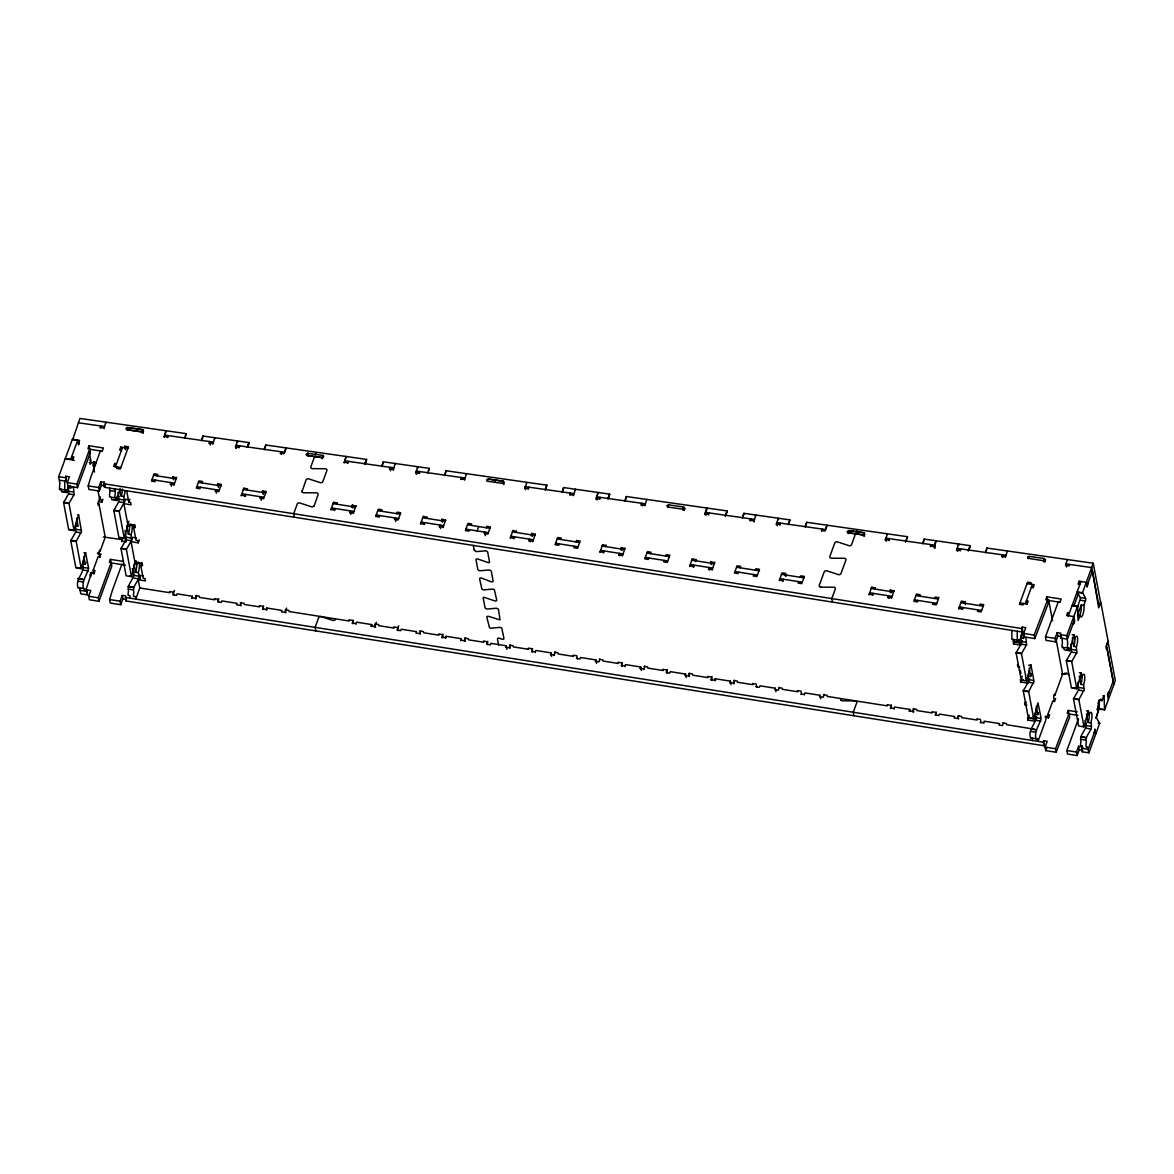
<?xml version="1.0" encoding="UTF-8"?>
<svg xmlns="http://www.w3.org/2000/svg" width="1174" height="1174" viewBox="0 0 1174 1174"><rect width="100%" height="100%" fill="white"/><g stroke="black" fill="none" stroke-linecap="round" stroke-linejoin="round"><path stroke-width="1.5" d="M1066.608 673.26L1065.361 674.346L1061.619 673.891M60.989 488.986L61.547 491.73L66.918 492.581L68.576 485.889M68.928 485.522A6.589 1.746 -81 0 1 68.283 487.768L68.723 493.623L63.587 502.619L68.708 529.797L74.094 530.648L78.585 514.77L81.505 531.455L76.178 541.419L81.27 568.715L75.884 567.864L70.763 540.671L75.899 531.69L75.459 525.835A6.589 1.746 -81 0 0 76.648 519.803M81.299 568.598L85.482 552.616L88.666 568.26C86.861 575.143 81.813 580.572 83.354 588.262A3.771 0.998 -81 0 0 84.469 588.541L85.497 591.153L91.821 572.12M111.295 497.189L111.765 499.669L117.151 500.506L120.144 488.311M117.899 492.449L119.044 501.21L113.819 510.543L118.941 537.721L124.327 538.572L128.538 522.489M125.06 530.501L126.205 539.277L120.995 548.61L126.117 575.788L131.488 576.639L135.597 560.629M1013.485 639.214L1014.043 641.973L1019.414 642.824L1022.422 630.614M1022.158 676.253L1021.248 679.922L1016.082 652.847L1021.219 643.851L1020.778 638.01A6.589 1.746 -81 0 0 1021.967 631.964M1021.204 680.025L1026.59 680.876L1030.919 664.792L1034.03 681.302L1028.673 691.662L1033.766 718.943L1027.514 717.74L1027.954 720.088L1035.13 721.218L1036.187 718.327M1029.128 715.142L1028.38 718.092L1023.258 690.914L1028.395 681.918L1027.954 676.063A6.589 1.746 -81 0 0 1029.026 671.279M1033.795 718.84L1037.977 702.859L1041.162 718.488C1039.328 725.371 1034.323 730.8 1035.85 738.505A3.771 0.998 -81 0 0 1036.965 738.784L1037.992 741.396L1045.711 720.322L1046.548 716.257L1045.652 716.111M1063.805 647.417L1064.26 649.882L1069.646 650.734L1073.975 634.65L1074.841 638.568L1072.156 638.142M1070.717 644.35L1071.451 651.761L1066.315 660.757L1071.436 687.949L1076.822 688.8L1081.298 672.922L1082.017 676.62L1079.317 676.195L1080.872 684.398L1083.558 684.824L1084.218 689.593L1078.862 699.675L1083.998 726.853L1078.612 726.002L1073.491 698.823L1078.627 689.828L1077.879 682.417M1083.998 726.853L1088.21 710.769L1089.178 714.687L1086.493 714.262L1088.034 722.465L1090.734 722.891C1094.373 730.301 1084.057 734.983 1086.361 742.276A3.771 0.998 -81 0 0 1086.067 746.415A3.771 0.998 -81 0 0 1087.197 746.693L1088.885 752.827L1082.311 751.786L1082.179 746.825L1078.583 746.253L1076.47 752.05L1077.13 755.557L1067.533 754.046L1066.872 750.524L1078.539 718.679M81.373 568.363L76.926 567.541M1019.531 642.471L1015.07 641.65M1033.868 718.605L1030.317 717.916M1083.954 605.344L1081.269 604.918L1077.556 615.059L1080.241 615.469A6.589 1.746 -81 0 0 1081.342 616.878L1081.709 616.629A6.618 1.746 -81 0 0 1083.778 611.008L1083.954 609.732A6.589 1.746 -81 0 0 1083.954 605.344L1085.877 598.623L1082.501 592.753L1093.214 563.241L986.938 548.053L985.441 552.411A1.878 1.086 18.9 0 0 985.588 552.749L986.82 549.124M1076.822 688.8L1071.701 661.608L1076.837 652.612L1076.382 646.771A6.589 1.746 -81 0 0 1077.629 639.551A6.589 1.746 -81 0 0 1076.382 636.191L1076 636.44A6.618 1.746 -81 0 0 1074.841 638.568M1098.981 700.247L1099.202 709.081L1104.573 709.932L1104.044 695.624L1101.916 700.643A6.589 1.746 -81 0 0 1100.83 699.234L1100.449 699.484A6.618 1.746 -81 0 0 1098.394 705.119L1098.204 706.396A6.589 1.746 -81 0 0 1098.204 710.769L1096.281 717.505L1099.656 723.36L1088.885 752.827M74.094 530.648L68.972 503.455L74.109 494.474L73.375 487.063M124.327 538.572L119.19 511.394L124.327 502.399L123.886 496.543A6.589 1.746 -81 0 0 125.09 490.512M131.488 576.639L126.366 549.447L131.503 540.466L131.062 534.61A6.589 1.746 -81 0 0 131.708 524.264M143.404 575.994L139.823 575.421L138.239 579.765L139.779 587.983L135.714 599.092C136.243 594.66 134.452 597.61 133.572 596.201A3.771 0.998 -81 0 1 133.865 592.048C131.561 584.769 141.878 580.088 138.239 572.677A6.589 1.746 -81 0 0 139.31 563.505A6.589 1.746 -81 0 0 136.683 564.474L133.997 564.048L135.538 572.252L138.239 572.677M1026.59 680.876L1021.468 653.698L1026.604 644.702L1025.871 637.291M934.783 544.252L935.076 548.243M78.453 422.801L79.949 418.443L186.226 433.632A1.878 1.086 18.9 0 1 186.226 433.954L185.389 436.126M100.362 428.026L100.744 425.986M103.958 428.539L105.851 422.141L106.012 423.022M94.478 472.065L93.172 465.183L94.419 461.558M93.172 465.183L94.977 465.447L94.903 462.013M94.977 465.447L95.813 463.026M98.411 501.665L101.903 502.164L101.448 499.816L99.658 499.566L100.48 497.145M101.903 502.164L102.886 499.258M143.345 433.206L142.685 429.684L127.628 427.541C127.291 432.619 124.209 427.116 127.628 427.541L142.89 429.743L143.624 430.975L142.157 431.885L126.909 429.728L141.907 431.871L142.157 433.045M141.937 431.871L142.685 429.684M121.773 541.684L122.155 539.644L103.268 536.944M125.765 540.157L125.266 541.61L121.656 541.097M164.052 437.124L166.077 431.43M165.974 430.741L164.477 435.084L213.286 442.07M167.662 437.638L168.043 435.598L168.205 436.479M186.226 433.632L184.744 437.99A1.878 1.086 18.9 0 1 184.729 438.313M247.743 446.546L248.991 442.921A1.878 1.086 18.9 0 0 249.005 442.598L202.97 436.024L201.473 440.382A1.878 1.086 18.9 0 0 201.605 440.72L202.853 437.095M209.28 443.581L209.676 441.541L210.337 445.063M212.89 444.095L214.769 437.711L214.945 438.592M235.534 447.91L237.309 440.925L237.574 442.334M239.026 447.837L239.423 445.797L239.584 446.678M249.005 442.598L247.509 446.956A1.878 1.086 18.9 0 1 247.494 447.279M365.275 463.348L366.523 459.724A1.878 1.086 18.9 0 0 366.537 459.401L265.735 444.99L264.238 449.349A1.878 1.086 18.9 0 0 264.385 449.686L265.618 446.061M280.469 453.751L280.865 451.726L281.364 454.353M285.957 447.881L283.976 453.692L280.366 453.179M286.177 447.91L284.68 452.269L235.813 445.284L236.4 448.409M322.468 458.799L322.234 457.64C322.806 452.68 325.183 458.08 322.028 457.596L307.001 455.453L305.974 454.382L307.749 453.281L322.982 455.453L323.158 456.334M344.173 462.864L346.051 456.466M346.271 456.495L344.774 460.854L393.584 467.824M347.783 463.378L348.164 461.338M366.537 459.401L365.041 463.745A1.878 1.086 18.9 0 1 365.026 464.068M428.466 470.862L429.288 468.69A1.878 1.086 18.9 0 0 429.302 468.367L383.267 461.793L381.77 466.137A1.878 1.086 18.9 0 0 381.917 466.489L383.164 462.864M389.592 469.351L389.973 467.311L390.634 470.833M393.305 470.451L395.08 463.481L395.242 464.346M415.845 473.665L417.606 466.694L417.871 468.103M419.338 473.606L419.72 471.566M429.302 468.367L427.806 472.726A1.878 1.086 18.9 0 1 427.791 473.049M545.176 489.837L546.82 485.478A1.878 1.086 18.9 0 0 546.835 485.156L446.032 470.759L444.535 475.103A1.878 1.086 18.9 0 0 444.682 475.455L445.929 471.831M460.956 479.55L461.353 477.51L461.676 479.271M464.566 480.063L466.445 473.68M494.929 482.309L495.692 480.137M502.457 483.38C502.736 478.625 505.979 483.615 502.516 483.394L487.415 481.237L488.164 479.065L503.206 481.208L503.866 484.73M524.661 488.648L526.671 482.969M528.256 489.162L528.652 487.137L528.814 488.002M546.835 485.156L545.338 489.514A1.878 1.086 18.9 0 1 545.323 489.837M608.337 498.084L609.585 494.459A1.878 1.086 18.9 0 0 609.599 494.122L563.564 487.548L562.067 491.906A1.878 1.086 18.9 0 0 562.214 492.258L563.461 488.619M569.889 495.12L570.285 493.08M573.499 495.633L575.377 489.235L575.539 490.116M596.143 499.434L597.918 492.464L598.182 493.858M599.635 499.361L600.017 497.336L600.193 498.202M609.599 494.122L608.103 498.48A1.878 1.086 18.9 0 1 608.088 498.803M725.87 514.872L727.117 511.248A1.878 1.086 18.9 0 0 727.132 510.925L626.329 496.514L624.847 500.872A1.878 1.086 18.9 0 0 624.979 501.225L626.226 497.585M641.268 505.319L641.65 503.279L642.149 505.921M644.864 505.833L646.757 499.42M668.564 504.835L667.815 507.021L682.813 509.164L684.545 508.269L683.562 506.992L668.564 504.835L666.817 505.73L667.786 507.007M684.501 509.78L685 508.327M704.958 514.417L706.983 508.724M705.97 515.503L705.383 512.378L706.865 508.034M708.568 514.931L708.949 512.891M727.132 510.925L725.635 515.283A1.878 1.086 18.9 0 1 725.635 515.606M789.06 522.401L789.897 520.214A1.878 1.086 18.9 0 0 789.897 519.891L743.876 513.317L742.379 517.675A1.878 1.086 18.9 0 0 742.511 518.013L743.758 514.388M750.186 520.874L750.582 518.849L750.744 519.73M753.913 521.975L755.674 515.004L755.851 515.885M776.337 524.617L778.215 518.218L778.479 519.627M779.932 525.13L780.328 523.09M789.897 519.891L788.414 524.25A1.878 1.086 18.9 0 1 788.4 524.573M905.492 542.094L907.429 537.017A1.878 1.086 18.9 0 0 907.429 536.694L806.641 522.283L805.144 526.642A1.878 1.086 18.9 0 0 805.276 526.994L806.523 523.355M821.565 531.074L821.947 529.048L822.123 529.914M848.259 533.656L848.861 530.604L863.888 532.747L864.842 534.038L863.374 534.948L848.127 532.776L847.07 531.69L848.597 530.575L863.859 532.747L864.548 536.269M863.36 536.107L863.888 532.747M885.269 540.187L887.28 534.493M888.865 540.7L889.261 538.661M907.429 536.694L905.946 541.038A1.878 1.086 18.9 0 1 905.932 541.375M968.946 549.608L970.194 545.983A1.878 1.086 18.9 0 0 970.208 545.661L924.173 539.086L922.676 543.43A1.878 1.086 18.9 0 0 922.808 543.782L924.055 540.157M930.498 546.644L930.879 544.604M934.211 547.744L935.986 540.774L936.148 541.654M935.678 541.64L934.489 545.118L885.68 538.147L886.267 541.273M956.634 550.386L958.512 543.988L958.776 545.396M960.244 550.899L960.626 548.86L960.802 549.74M970.208 545.661L968.711 550.019A1.878 1.086 18.9 0 1 968.697 550.342M1001.877 556.843L1002.258 554.803L1002.757 557.445M1005.472 557.356L1007.365 550.973M1028.424 558.545L1029.172 556.373L1044.185 558.516L1045.198 559.587L1043.422 560.688L1027.72 558.266L1027.646 556.872L1029.143 556.373M1045.608 559.851L1044.86 562.038L1044.185 558.516L1043.671 561.862M1067.445 559.558L1065.464 565.369L1069.059 565.883L1069.558 564.43M1113.803 684.765L1115.3 680.421L1107.933 641.356L1106.451 645.715L1113.803 684.765L1104.573 709.932M597.008 499.933L596.715 495.942M958.219 544.853L958.512 543.988M66.918 492.581L65.891 489.969A3.771 0.998 -81 0 1 64.775 489.69L64.746 481.017M1069.646 650.734L1068.619 648.121A3.771 0.998 -81 0 1 1067.504 647.843A3.771 0.998 -81 0 1 1067.782 643.704L1066.799 635.648L1077.585 606.195L1072.2 605.344L1076.279 606.371M60.696 488.898L60.52 489.118A3.771 0.998 -81 0 1 59.39 488.839L59.874 483.042L58.7 476.644L72.304 439.487L77.675 440.338L78.57 445.019M72.539 440.147L78.409 422.787L104.383 426.5M77.675 440.338L70.616 459.621L65.245 458.785M59.36 480.166L65.935 481.208L65.803 476.233L69.398 476.805L67.27 482.587L67.945 486.109L77.528 487.621L90.413 452.416L89.752 448.894L87.962 448.615L89.019 445.724L103.371 447.984L102.314 450.875L100.524 450.596L90.809 477.128L88.197 485.889L88.872 489.411L99.335 491.055L101.448 485.273L100.788 481.751L104.369 482.323L104.501 487.283L1022.319 632.038L1022.187 627.077L1025.783 627.65L1023.655 633.432L1024.33 636.939L1034.793 638.597L1048.25 603.48L1047.575 599.958L1045.785 599.679L1046.841 596.788L1061.193 599.048L1060.137 601.939L1058.346 601.66L1045.462 636.866L1046.122 640.388L1055.719 641.899L1057.833 636.103L1057.172 632.595L1060.753 633.153L1060.885 638.128L1067.474 639.155L1074.43 620.121M72.597 460.281L73.551 456.803L71.761 456.525L72.421 460.032L74.211 460.325M72.377 439.281L79.553 440.411L78.497 443.302L76.706 443.024M78.834 444.3L79.362 442.847M65.935 481.208L65.803 476.233M77.528 487.621L76.868 484.099L89.752 448.894M89.415 453.296L90.736 460.281L90.647 464.068L89.752 463.935M99.335 491.055L98.675 487.548L100.788 481.751M104.501 487.283L104.369 482.323M100.128 497.35L98 503.132L98.455 505.48L98.983 504.028L98.088 503.881M116.52 463.818L114.729 463.525L113.673 466.416L120.849 467.56M127.907 448.263L120.731 447.133L119.675 450.024L121.465 450.302M115.463 466.709L122.522 447.411M117.253 466.988L116.725 468.441L120.32 468.998L128.436 446.81L124.84 446.252L124.312 447.69M99.761 557.503L98.88 552.822L99.937 549.931L100.157 551.105L99.262 550.958M93.832 573.704L93.172 570.182L98.117 556.681L99.907 556.96L100.964 554.069L97.383 553.497M100.157 551.105L105.234 537.222L98.983 504.028M79.568 587.558L80.786 593.824L87.36 594.866L87.228 589.906L90.809 590.463L88.696 596.26L89.356 599.767L98.954 601.279L111.838 566.073L111.178 562.551L109.373 562.273L110.429 559.382L122.991 561.363M94.023 573.939L94.962 570.461L93.172 570.182M87.36 594.866L87.228 589.906M134.628 524.426L133.572 527.317L135.362 527.596L134.922 525.262L127.746 524.132L123.886 503.646L125.486 499.302L129.067 499.86M123.886 503.646L131.062 504.776L130.622 502.428L128.832 502.149L129.888 499.243M98.954 601.279L98.293 597.771L111.178 562.551M127.746 524.132L128.802 521.227M1077.233 711.855L1068.267 710.446L1067.21 713.337L1069 713.616L1069.661 717.138L1056.204 752.255L1045.741 750.612L1045.08 747.09L1047.193 741.308L1043.613 740.735L1043.745 745.695L125.926 600.941L125.794 595.981L122.199 595.423L122.859 598.931L120.746 604.713L110.283 603.069L109.622 599.547L112.22 590.786L121.935 564.254L123.725 564.533M141.805 562.493L140.748 565.384L142.538 565.663L142.098 563.315L134.922 562.185L131.062 541.698L132.647 537.354L136.243 537.927M155.584 480.195L155.056 481.648L151.475 481.076L154.117 473.841L157.712 474.413L157.169 475.852M131.062 541.698L138.239 542.828L139.295 539.937M120.746 604.713L120.086 601.205L122.199 595.423M125.926 600.941L126.454 599.503L122.859 598.931M170.421 484.627L170.832 482.602L171.492 486.109M172.417 478.258L172.96 476.805L176.658 477.965M174.001 485.2L176.54 477.378M200.431 487.269L199.903 488.722L196.322 488.149L198.964 480.914L202.544 481.487L202.016 482.925M174.471 590.39L172.886 594.734L176.482 595.306L177.01 593.853L192.257 596.26L192.419 597.14M217.263 485.332L217.792 483.879L221.387 484.451L218.731 491.686L215.15 491.114L215.678 489.675L216.339 493.183M191.832 598.3L192.257 596.26M195.427 598.857L196.366 595.379M241.272 495.81L243.81 487.988L247.509 489.132M244.852 496.367L245.278 494.342L245.601 496.103M246.863 489.998L247.391 488.56M218.79 598.916L217.733 601.807L221.314 602.379L221.842 600.927L237.089 603.333L236.561 604.786L240.156 605.344L241.213 602.453M262.11 492.405L262.638 490.952L266.234 491.524L263.578 498.759L259.997 498.187L260.525 496.749L261.186 500.256M302.085 491.436L306.047 479.946A1.878 1.453 -10.7 0 1 308.645 478.845L320.238 482.631A1.878 1.453 -10.7 0 0 322.85 481.531L326.9 470.481A1.878 1.453 -10.7 0 0 325.33 468.734L312.387 468.646A1.878 1.453 -10.7 0 1 310.817 466.885L314.603 456.539M262.683 609.467L263.636 605.989M266.278 610.04L266.689 608L281.936 610.407L281.408 611.859L285.003 612.417L286.588 608.073M314.104 506.097L318.066 494.606A1.878 1.453 -10.7 0 0 316.51 492.845L303.567 492.757A1.878 1.453 -10.7 0 1 301.997 490.996M330.965 509.956L333.489 502.134L337.187 503.279M334.546 510.514L334.972 508.489L335.133 509.369M336.556 504.145L337.085 502.692M349.793 512.921L350.219 510.895L350.879 514.403M356.03 506.258L352.332 505.099L351.965 507.432M353.389 513.493L355.913 505.671M335.441 619.314A1.878 1.453 -10.7 0 1 332.829 620.415L321.236 616.629A1.878 1.453 -10.7 0 0 318.638 617.729L315.102 627.371L315.762 630.893M379.804 515.562L379.275 517L375.695 516.443L378.336 509.208L381.932 509.765L381.403 511.218M352.376 623.614L353.33 620.136M355.957 624.186L356.382 622.147L371.63 624.553L371.791 625.434M396.651 513.625L397.179 512.172L400.76 512.745L398.118 519.979L394.523 519.407L395.051 517.969L395.726 521.476M371.204 626.578L371.63 624.553M374.8 627.151L376.282 622.22M420.644 524.103L423.183 516.281L426.881 517.426M424.24 524.661L424.65 522.635M426.25 518.292L426.778 516.839M398.705 625.757L397.106 630.1L400.701 630.673L401.229 629.22L416.477 631.627L415.948 633.079L419.529 633.637L420.586 630.746M439.487 527.067L439.898 525.042L440.558 528.549M441.497 520.698L442.026 519.246L445.724 520.405M443.068 527.64L445.606 519.818M469.497 529.709L468.969 531.147L465.388 530.589L468.03 523.355L471.61 523.912L471.082 525.365M477.128 530.912L478.713 526.568M442.07 637.761L443.009 634.283M498.627 645.069L497.497 639.023A1.878 1.086 20.1 0 1 499.698 638.304L501.826 639.126A1.878 1.086 20.1 0 0 503.925 638.363L501.856 628.325A1.878 1.086 20.1 0 0 499.625 627.4L491.128 628.149A1.878 1.086 20.1 0 1 489.499 627.708L486.814 617.186A1.878 1.086 20.1 0 1 488.927 616.423L500.036 619.916L498.539 609.746A1.878 1.086 20.1 0 0 496.015 608.264L487.518 609.013A1.878 1.086 20.1 0 1 484.994 607.516L483.218 598.05A1.878 1.086 20.1 0 1 483.761 597.214L494.621 600.839A1.878 1.086 20.1 0 0 496.719 600.09L494.371 589.788A1.878 1.086 20.1 0 0 492.405 589.128L483.908 589.862A1.878 1.086 20.1 0 1 481.956 589.201L479.608 578.914A1.878 1.086 20.1 0 1 481.707 578.151L491.011 581.702A1.878 1.086 20.1 0 0 493.109 580.939L491.319 571.474A1.878 1.086 20.1 0 0 488.81 569.992L480.313 570.725A1.878 1.086 20.1 0 1 477.789 569.243L475.998 559.763A1.878 1.086 20.1 0 1 477.26 558.853L488.633 562.713A1.878 1.086 20.1 0 0 489.499 561.803L487.724 552.338A1.878 1.086 20.1 0 0 485.2 550.841L476.703 551.589A1.878 1.086 20.1 0 1 475.455 551.354L474.384 549.564M445.65 638.333L446.076 636.293L461.323 638.7L460.898 640.725M486.329 527.772L486.858 526.319L490.453 526.891L487.812 534.126L484.216 533.554L484.745 532.115L485.405 535.623M464.493 641.298L465.432 637.82M510.338 538.25L512.877 530.428L516.575 531.573M513.918 538.807L514.344 536.782L514.506 537.663M515.929 532.438L516.457 530.986M487.856 641.356L486.799 644.247L490.38 644.819L490.923 643.367L506.17 645.773L506.83 649.281M529.166 541.214L529.591 539.189L530.09 541.816M535.403 534.552L531.705 533.392L531.352 535.726M532.761 541.786L535.3 533.965M506.17 645.773L505.627 647.212L509.223 647.784L510.279 644.893M559.191 543.856L558.663 545.294L555.067 544.736L557.723 537.501L561.304 538.059L560.776 539.512M531.749 651.908L532.629 648.606M535.344 652.465L535.755 650.44L551.002 652.847L551.677 656.354M574.438 546.262L573.91 547.7L577.491 548.273L580.147 541.038L576.551 540.466L576.023 541.918M550.591 654.872L551.002 652.847M554.172 655.444L555.126 651.966M600.031 552.396L602.57 544.575L606.268 545.719M603.612 552.954L604.038 550.929M605.623 546.585L606.151 545.132M618.859 555.361L619.285 553.321L619.784 555.962M625.096 548.698L621.398 547.539L621.031 549.872M622.455 555.933L624.979 548.111M576.493 658.394L580.073 658.952L580.602 657.513L595.849 659.92L595.321 661.358L598.916 661.931L599.973 659.04M648.884 558.002L648.341 559.44L644.761 558.883L647.402 551.648L650.998 552.206L650.469 553.658M621.442 666.054L622.396 662.576M625.038 666.612L625.448 664.587L640.696 666.993L641.356 670.501M664.132 560.394L663.589 561.847L667.184 562.419L669.826 555.185L666.245 554.612L665.717 556.065M640.285 669.019L640.696 666.993M643.866 669.591L644.819 666.113M689.71 566.543L692.249 558.721L695.947 559.866M693.306 567.101L693.717 565.076L694.054 566.822M695.844 559.279L695.478 561.612M667.243 669.65L666.172 672.541L669.767 673.098L670.295 671.66L685.543 674.067L686.203 677.574M708.553 569.507L708.964 567.468L709.463 570.109M714.79 562.83L711.092 561.686L710.725 564.004M712.134 570.065L714.673 562.258M685.543 674.067L685.014 675.505L688.595 676.077L689.652 673.186M738.563 572.149L738.035 573.587L734.454 573.029L737.096 565.795L740.691 566.352L740.148 567.805M711.136 680.201L712.075 676.723M714.717 680.759L715.142 678.733L730.389 681.14L731.05 684.647M753.811 574.541L753.282 575.994L756.878 576.566L759.519 569.331L755.939 568.759L755.396 570.212M729.964 683.165L730.389 681.14M733.559 683.738L734.498 680.26M779.404 580.675L781.943 572.868L785.523 573.426L786.081 576.361M782.985 581.247L783.41 579.208M785.523 573.426L785.171 575.759M798.658 581.614L798.129 583.067L801.71 583.625L804.366 576.39L800.771 575.832L800.242 577.285M755.865 686.687L759.461 687.245L759.989 685.807L775.236 688.213L774.708 689.652L778.289 690.224L779.345 687.333M855.508 533.832L851.59 544.56A1.878 1.453 -10.7 0 1 848.978 545.661L837.385 541.874A1.878 1.453 -10.7 0 0 834.773 542.975L829.857 556.447A1.878 1.453 -10.7 0 0 831.412 558.193L844.355 558.281A1.878 1.453 -10.7 0 1 845.926 560.042L840.995 573.499A1.878 1.453 -10.7 0 1 838.383 574.6L826.804 570.813A1.878 1.453 -10.7 0 0 824.192 571.914L819.261 585.386A1.878 1.453 -10.7 0 0 820.831 587.132L820.905 587.572M820.831 587.132L833.775 587.22A1.878 1.453 -10.7 0 1 835.33 588.981L831.823 598.579L832.483 602.101M804.41 694.905L804.821 692.88L820.068 695.287L820.743 698.794M820.068 695.287L819.54 696.725L823.135 697.297L824.192 694.392M869.098 594.822L871.636 587L875.334 588.159M872.678 595.394L873.104 593.354L873.265 594.235M874.689 589.025L875.217 587.572M887.926 597.801L888.351 595.761L888.85 598.402M894.162 591.124L890.464 589.979L890.097 592.298M891.521 598.358L894.06 590.537M917.951 600.428L917.422 601.88L913.827 601.308L916.468 594.073L920.064 594.646L919.536 596.098M890.508 708.494L891.462 705.002M894.104 709.052L894.515 707.027L909.762 709.419L909.923 710.299M933.198 602.834L932.655 604.287L936.25 604.845L938.892 597.61L935.311 597.052L934.783 598.491M909.351 711.459L909.762 709.419M912.932 712.031L913.886 708.538M958.776 608.968L961.315 601.147L964.911 601.719L965.454 604.654M962.372 609.541L962.783 607.501L962.959 608.381M964.382 603.157L964.911 601.719M936.309 712.075L935.238 714.981L938.833 715.538L939.361 714.1L954.609 716.492L954.08 717.945L957.661 718.517L958.732 715.612M978.03 609.908L977.502 611.361L981.097 611.918L983.739 604.683L980.158 604.126L979.63 605.564M1023.552 603.48L1023.024 604.918L1019.443 604.361L1027.558 582.172L1031.139 582.744L1030.611 584.182M1025.342 603.759L1032.401 584.461L1033.003 587.587M983.783 723.199L984.208 721.174L999.456 723.566L998.927 725.018L1002.508 725.591L1003.565 722.685M1021.835 642.207L1020.778 645.098L1013.602 643.968L1014.659 641.063M1020.778 638.01L1023.464 638.436L1022.187 627.077M1034.793 638.597L1034.118 635.075L1047.575 599.958M1029.011 680.26L1027.954 683.151L1020.778 682.021L1021.835 679.13M1026.868 705.134L1025.078 704.855L1026.135 701.964M1055.719 641.899L1055.044 638.377L1057.172 632.595M1027.954 720.088L1029.011 717.197M1069.455 612.857L1067.65 612.579L1066.594 615.469L1073.77 616.599L1074.665 621.281L1073.594 624.172L1073.374 623.012M1088.034 582.979L1087.183 587.044L1086.302 582.348L1079.126 581.233L1078.07 584.124L1079.86 584.403M1068.399 615.748L1080.931 581.497M1060.885 638.128L1061.413 636.675L1057.833 636.103M1073.784 606.342L1078.686 592.943M1077.028 608.704L1080.52 598.065L1077.13 591.99L1082.501 592.753M1086.963 585.885L1092.466 570.843L1098.644 607.824L1100.757 602.042L1108.109 641.092L1105.996 646.889L1106.436 649.222L1106.965 647.784L1113.231 680.979L1107.713 696.021M1080.241 615.469L1078.114 620.503L1077.6 606.283M1048.485 718.048L1047.824 714.526L1052.77 701.025L1054.56 701.304L1055.617 698.413M1053.988 695.096L1054.883 695.228L1062.617 674.111L1055.925 638.583M1043.745 745.695L1043.613 740.735M1045.741 750.612L1046.797 747.706M1056.204 752.255L1055.543 748.748L1069 713.616M1077.13 755.557L1079.244 749.775L1078.583 746.253M1097.984 703.608L1099.216 700.218L1101.916 700.643M1096.986 709.786L1099.436 703.094M1082.311 751.786L1082.179 746.825M1095.812 718.327L1099.495 708.274M1095.195 730.272L1088.225 749.306L1081.65 748.264M247.332 447.279L248.991 442.921M364.865 464.068L366.523 459.724M607.941 498.803L609.585 494.459M725.194 516.325L727.117 511.248M968.271 551.061L970.194 545.983M76.149 541.522L70.763 540.671M79.084 587.704A3.771 0.998 -81 0 1 77.968 587.411C75.077 578.386 85.673 572.56 82.62 563.902A6.589 1.746 -81 0 0 83.868 556.681M126.366 549.447L120.995 548.61M129.316 595.629L128.186 595.35A3.771 0.998 -81 0 1 128.48 591.212C125.985 582.832 138.415 577.432 132.236 568.568M1028.644 691.765L1023.258 690.914M1031.579 737.932A3.771 0.998 -81 0 1 1030.464 737.654C1027.573 728.628 1038.168 722.802 1035.116 714.13A6.589 1.746 -81 0 0 1036.319 708.098M1081.812 745.842A3.771 0.998 -81 0 1 1080.696 745.563A3.771 0.998 -81 0 1 1080.975 741.425C1078.407 733.589 1089.986 728.599 1085.055 720.484M110.738 497.057L109.622 496.778A3.771 0.998 -81 0 1 109.901 492.625L109.593 488.091M853.894 715.758L853.234 712.251L856.756 702.639A1.878 1.453 -10.7 0 0 855.186 700.878L842.242 700.79A1.878 1.453 -10.7 0 1 840.672 699.044L840.76 699.484M503.264 481.223L488.237 479.065L486.52 479.961L487.489 481.252M322.234 457.64L307.221 455.483L307.97 453.311L308.131 454.191M464.889 478.023L416.124 471.053L416.711 474.179M573.881 493.594L524.998 486.608L525.585 489.734M596.421 496.807L645.289 503.793M705.383 512.378L754.192 519.363M1005.883 555.331L957.015 548.346L957.617 551.472M209.177 442.994L212.787 443.508M235.314 446.736L238.924 447.25M344.055 462.277L347.665 462.791M389.474 468.764L393.085 469.277M415.625 472.506L419.221 473.019M528.153 488.575L524.543 488.061M569.786 494.533L573.382 495.046M595.922 498.26L599.532 498.774M708.45 514.344L704.855 513.83M750.083 520.302L753.693 520.816M776.219 524.03L779.829 524.543M930.38 546.057L933.99 546.57M956.531 549.799L960.127 550.312M1001.76 556.256L1005.37 556.769M89.312 462.351L94.536 463.099M1064.642 673.186L1068.252 673.7L1068.472 674.874M848.098 532.776L863.11 534.933M821.448 530.501L825.058 531.015L827.054 525.204L825.586 529.562L776.718 522.577L777.305 525.703M885.152 539.6L888.762 540.113M460.854 478.963L464.449 479.476M641.151 504.732L644.761 505.246M100.245 427.439L103.855 427.952M163.949 436.537L167.544 437.051M1027.03 583.625L1034.206 584.755L1033.149 587.646L1031.344 587.367M1078.554 592.4L1082.589 593.031M1080.476 597.537L1085.187 598.285M1080.828 600.266L1085.539 601M102.241 451.212L89.679 449.231L89.019 445.724M1060.063 602.277L1047.501 600.296L1046.841 596.788M1019.971 602.908L1027.147 604.038L1028.204 601.147L1026.414 600.868L1027.074 604.39M89.84 460.135L90.736 460.281M65.318 458.564L72.495 459.694M153.589 475.294L176.012 478.831M198.435 482.367L220.859 485.904M243.282 489.441L265.706 492.977M332.961 503.587L355.384 507.109M377.808 510.646L400.231 514.183M422.655 517.719L445.078 521.256M467.501 524.793L489.925 528.329M512.348 531.866L534.772 535.403M557.195 538.939L579.618 542.476M602.027 546.013L624.451 549.549M646.874 553.086L669.297 556.623M691.721 560.159L714.144 563.696M736.568 567.233L758.991 570.769M781.414 574.306L803.838 577.843M871.108 588.453L893.517 591.99M915.94 595.526L938.364 599.063M960.787 602.6L983.21 606.136M152.004 479.623L174.427 483.16M196.85 486.696L219.274 490.233M241.683 493.77L264.106 497.306M331.376 507.916L353.8 511.453M376.223 514.99L398.646 518.526M421.07 522.063L443.493 525.6M465.917 529.136L488.34 532.673M510.763 536.21L533.172 539.747M555.596 543.283L578.019 546.82M600.442 550.357L622.866 553.893M645.289 557.43L667.712 560.967M690.136 564.503L712.559 568.04M734.983 571.577L757.406 575.113M779.829 578.65L802.253 582.187M869.508 592.797L891.932 596.333M914.355 599.87L936.779 603.407M959.202 606.943L981.625 610.48M170.303 484.055L173.899 484.613M241.154 495.223L244.75 495.795M330.848 509.369L334.443 509.927M349.691 512.334L353.271 512.906M420.541 523.516L424.122 524.074M439.369 526.48L442.965 527.053M510.22 537.663L513.816 538.22M529.063 540.627L532.644 541.199M599.914 551.809L603.509 552.367M618.757 554.774L622.337 555.346M689.608 565.956L693.188 566.514M708.436 568.92L712.031 569.493M779.301 580.103L782.882 580.66M868.98 594.235L872.576 594.807M887.823 597.214L891.404 597.771M958.674 608.381L962.254 608.954M1072.156 634.723L1074.181 635.046M58.7 476.644L65.274 477.686M103.84 483.761L1021.659 628.53M1060.225 634.606L1066.799 635.648M101.448 485.273L105.029 485.831M67.27 482.587L76.868 484.099M88.197 485.889L98.675 487.548M1023.655 633.432L1034.118 635.075M1045.462 636.866L1055.044 638.377M110.048 490.556L114.538 491.275M68.283 487.768L70.968 488.193L70.455 485.464M119.953 489.558L121.201 496.118L123.886 496.543M1076.382 646.771L1073.696 646.346L1072.464 639.786M61.973 489.411L66.463 490.116M112.19 497.336L115.786 497.893M1014.468 639.639L1022.363 640.755M1065.141 647.622L1069.176 648.253M68.943 491.29L73.434 491.994M119.176 499.214L123.652 499.919M1021.439 641.518L1025.929 642.222M1071.671 649.427L1076.382 650.176M62.589 491.407L67.065 492.126M113.702 499.478L117.297 500.051M1067.093 649.838L1069.793 650.264M1014.952 641.899L1013.162 641.62L1013.602 643.968M69.53 494.049L74.021 494.753M119.763 501.973L124.239 502.677M1022.026 644.277L1026.516 644.981M1072.038 652.157L1076.734 652.905M63.748 502.252L68.239 502.956M113.981 510.176L118.457 510.881M1016.244 652.48L1020.734 653.184M1066.476 660.39L1070.512 661.035M63.587 502.619L68.972 503.455M113.819 510.543L119.19 511.394M1016.082 652.847L1021.468 653.698M1066.315 660.757L1071.701 661.608M77.733 514.828L78.629 514.96M1030.229 665.056L1031.124 665.203M1079.332 672.79L1081.357 673.113M1028.585 665.188L1029.481 665.335M127.144 525.204A6.589 1.746 -81 0 0 126.821 525.981L129.507 526.407A6.589 1.746 -81 0 1 130.681 524.279M1019.707 667.081L1017.902 666.788L1017.462 664.455M75.459 525.835L78.144 526.26L76.604 518.057M126.821 525.981L128.362 534.185L131.062 534.61M1027.954 676.063L1030.64 676.488A6.589 1.746 -81 0 0 1031.432 673.582M1025.959 678.249L1029.539 678.821M76.119 529.342L80.595 530.061M126.337 537.281L130.828 537.986M1028.615 679.585L1033.091 680.289M1078.847 687.494L1083.543 688.243M69.75 529.474L74.241 530.178M119.983 537.399L122.962 537.868M123.564 537.971L124.459 538.118M1022.246 679.717L1023.141 679.849M1025.841 680.274L1026.736 680.421M1072.919 687.7L1076.969 688.331M1022.128 679.966L1020.338 679.687L1020.778 682.021M76.706 532.115L81.197 532.82M1079.199 690.224L1083.91 690.958M126.924 540.04L131.415 540.744M1029.202 682.343L1033.678 683.048M1102.9 695.815L1104.25 696.035M70.924 540.304L75.415 541.023M121.142 548.243L125.633 548.948M1023.42 690.547L1027.91 691.251M1073.652 698.457L1077.688 699.088M1073.491 698.823L1078.862 699.675M1099.158 708.685L1103.193 709.331M97.985 552.675L98.88 552.822M84 552.749L85.805 553.027M1086.508 710.857L1088.518 711.18M125.442 565.164L111.104 562.889L110.429 559.382M1077.893 715.377L1068.927 713.968L1068.267 710.446M1047.824 714.526L1049.615 714.805L1048.558 717.71L1044.977 717.138M1098.233 722.876L1099.583 723.096M1098.321 723.155L1099.656 723.36M82.62 563.902L85.32 564.327A6.589 1.746 -81 0 0 85.878 562.449M1035.116 714.13L1037.816 714.555A6.589 1.746 -81 0 0 1038.374 712.691M1033.12 716.316L1036.715 716.874M83.295 567.409L87.771 568.113M133.513 575.333L138.004 576.052M1035.776 717.652L1040.267 718.356M1086.009 725.561L1090.719 726.295M129.844 575.891L131.635 576.17M1082.795 726.178L1084.13 726.398M83.882 570.168L88.358 570.872M134.1 578.092L138.591 578.811M1036.378 720.41L1040.854 721.115M1086.376 728.276L1091.086 729.025M138.239 579.765L145.415 580.895L144.974 578.547L143.169 578.268L140.748 565.384M90.325 572.795L93.905 573.367M89.855 574.864L90.765 575.011M90.075 576.038L90.985 576.185M554.377 652.23L557.958 652.803L558.178 653.977L573.426 656.383L573.206 655.209L576.801 655.767L577.388 658.893M599.224 659.304L602.805 659.876L603.025 661.05L618.272 663.457L618.052 662.283L621.648 662.84L622.235 665.966M644.056 666.377L647.652 666.949L647.872 668.123L663.119 670.53L662.899 669.356L666.48 669.914L667.081 673.04M778.597 687.597L782.178 688.169L782.412 689.343L797.66 691.75L797.425 690.576L801.02 691.134L801.607 694.26M823.444 694.67L827.024 695.243L827.244 696.417L887.339 705.882L887.118 704.723L890.714 705.281L891.301 708.406M1002.816 722.964L1006.411 723.536L1006.632 724.696L1035.072 729.318M78.1 578.371L82.576 579.076M128.318 586.296L132.809 587.015M139.779 587.983L169.834 592.723L169.614 591.549L173.194 592.122L173.781 595.247M1080.814 736.524L1084.849 737.155M77.939 578.738L83.325 579.589M128.157 586.662L133.542 587.514M1030.434 728.966L1035.806 729.817M1080.667 736.89L1086.038 737.727M191.729 597.713L195.31 598.27M262.58 608.88L266.16 609.453M352.259 623.027L355.854 623.599M371.101 626.006L374.682 626.564M441.952 637.174L445.548 637.746M460.795 640.138L464.376 640.711M531.646 651.321L535.227 651.893M550.474 654.285L554.069 654.857M621.339 665.467L624.92 666.025M640.168 668.432L643.748 669.004M711.018 679.614L714.614 680.172M729.861 682.578L733.442 683.151M804.293 694.318L800.815 694.348M890.406 707.907L893.986 708.465M909.234 710.872L912.829 711.444M983.68 722.612L980.202 722.626M78.409 581.203L82.884 581.922M128.626 589.143L133.117 589.847M1030.889 731.446L1035.38 732.15M1081.122 739.356L1085.158 739.987M80.551 587.983L82.341 588.262M1033.047 738.211L1037.523 738.916M80.111 590.317L86.7 591.344M125.266 597.434L1043.084 742.188M1079.244 749.775L1082.839 750.333M88.696 596.26L98.293 597.771M109.622 599.547L120.086 601.205M1045.08 747.09L1055.543 748.748M1066.872 750.524L1076.47 752.05M294.351 517.22L293.691 513.713L297.213 504.072A1.878 1.453 -10.7 0 1 299.825 502.971L311.418 506.757A1.878 1.453 -10.7 0 0 314.03 505.656M1032.063 737.786L1032.606 740.545M1093.214 563.241L1100.581 602.291L1099.084 606.65L1091.703 567.585L1065.977 563.916L1066.564 567.042M1108.784 693.115L1108.564 691.941L1107.508 694.847L1108.388 699.543M1079.126 581.233L1079.786 584.74M1095.856 733.779L1094.975 729.083L1094.139 733.148M1067.65 612.579L1068.311 616.101M1062.088 638.318L1062.411 642.853A3.771 0.998 -81 0 0 1062.118 646.991A3.771 0.998 -81 0 0 1063.233 647.27M1082.369 745.989L1082.839 748.454M1048.558 599.488L1052.579 620.811M1054.883 695.228L1054.663 694.069L1053.606 696.96L1054.487 701.641M1029.099 668.285L1030.64 676.488M1036.26 706.352L1037.816 714.555M1017.242 631.245L1017.271 639.933A3.771 0.998 -81 0 0 1018.386 640.212L1019.414 642.824M1020.309 670.295L1020.91 673.524M1011.856 630.394L1011.885 639.082A3.771 0.998 -81 0 0 1013.015 639.36M1024.638 702.507L1025.078 704.855M980.98 722.553L980.393 719.427L976.812 718.87L977.032 720.029L961.785 717.637L961.565 716.463L957.969 715.891L958.571 719.016M936.148 715.48L935.546 712.354L931.965 711.796L932.185 712.956L916.938 710.563L916.718 709.389L913.137 708.817L913.724 711.943M890.464 589.979L891.022 592.899M857.211 530.09L856.418 532.248M848.861 530.604L849.36 533.245M775.236 688.213L775.897 691.721M756.76 687.186L756.173 684.06L752.593 683.503L752.813 684.677L737.566 682.27L737.345 681.096L733.75 680.524L734.337 683.65M711.092 561.686L711.635 564.621M684.251 510.499L683.591 506.992L683.063 510.338M715.142 678.733L715.465 680.494M711.914 680.113L711.327 676.987L707.746 676.429L707.966 677.603L692.719 675.197L692.499 674.023L688.903 673.45L689.49 676.576M621.398 547.539L621.956 550.474M595.849 659.92L596.509 663.427M531.705 533.392L532.262 536.327M532.541 651.819L531.954 648.708L528.359 648.136L528.579 649.31L513.332 646.903L513.111 645.729L509.531 645.172L510.118 648.283M473.283 545.367L474.179 550.107M487.694 644.746L487.107 641.635L483.527 641.063L483.747 642.237L468.499 639.83L468.279 638.656L464.684 638.098L465.271 641.209M442.026 519.246L442.569 522.181M446.076 636.293L446.237 637.174M442.847 637.687L442.26 634.562L438.68 633.989L438.9 635.163L423.653 632.757L423.432 631.583L419.837 631.025L420.424 634.151M398.001 630.614L397.414 627.488L393.833 626.916L394.053 628.09L378.806 625.683L378.586 624.509L374.99 623.952L375.592 627.077M352.332 505.099L352.89 508.034M353.169 623.541L352.567 620.415L348.986 619.843L349.206 621.017L289.112 611.537L288.892 610.363L285.311 609.805L285.898 612.931M316.305 452.782L315.512 454.954M307.749 453.281L308.248 455.923M262.638 490.952L263.299 494.474M266.689 608L267.026 609.761M263.475 609.394L262.888 606.268L259.293 605.696L259.513 606.87L244.265 604.463L244.045 603.289L240.465 602.732L241.052 605.857M217.792 483.879L218.467 487.401M218.628 602.321L218.041 599.195L214.446 598.623L214.681 599.797L199.433 597.39L199.213 596.216L195.618 595.658L196.205 598.784M172.96 476.805L173.503 479.74M127.628 427.541L127.849 428.715M124.84 446.252L125.515 449.759M120.731 447.133L121.392 450.64M138.239 542.828L137.798 540.495L136.008 540.201L133.572 527.317M126.704 490.864L128.832 502.149M139.823 575.421L140.44 578.709M129.184 524.646L129.507 526.407M136.023 560.952L136.683 564.474M114.729 463.525L115.39 467.047M125.574 538.983L126.161 542.109M114.964 488.942L115.287 493.476A3.771 0.998 -81 0 0 114.993 497.615C115.888 499.038 117.664 496.074 117.151 500.506M122.155 539.644L122.331 540.524M129.874 595.761L130.343 598.241M93.436 461.837L94.434 467.164M98.029 490.967L99.658 499.566M73.551 456.803L73.713 457.684M84.029 557.489L85.32 564.327M924.305 539.424A1.878 1.086 18.9 0 1 924.173 539.086M987.07 548.39A1.878 1.086 18.9 0 1 986.938 548.053M744.008 513.669A1.878 1.086 18.9 0 1 743.876 513.317M806.773 522.635A1.878 1.086 18.9 0 1 806.641 522.283M563.711 487.9A1.878 1.086 18.9 0 1 563.564 487.548M626.476 496.866A1.878 1.086 18.9 0 1 626.329 496.514M383.399 462.13A1.878 1.086 18.9 0 1 383.267 461.793M446.179 471.097A1.878 1.086 18.9 0 1 446.032 470.759M203.102 436.361A1.878 1.086 18.9 0 1 202.97 436.024M265.867 445.342A1.878 1.086 18.9 0 1 265.735 444.99M119.308 496.353A2.832 1.644 18.9 0 1 116.96 496.485M136.756 564.239A6.589 1.746 -81 0 1 135.538 572.252M129.507 525.38A6.589 1.746 -81 0 1 128.362 534.185M122.434 489.03A6.589 1.746 -81 0 1 121.201 496.118M1024.256 635.53A6.589 1.746 -81 0 1 1023.464 638.436M1081.269 604.918A6.604 1.746 -81 0 1 1081.342 608.514L1081.239 609.57A6.604 1.746 -81 0 1 1079.376 615.792M1077.703 615.66A6.604 1.746 -81 0 1 1077.556 615.059M1089.178 714.702A6.589 1.746 -81 0 1 1091.38 712.545A6.589 1.746 -81 0 1 1091.82 718.106L1091.629 719.383A6.618 1.746 -81 0 1 1090.734 722.891M1088.034 722.465A6.618 1.761 -81 0 0 1088.606 720.601A6.589 1.746 -81 0 0 1089.237 716.36L1089.281 715.377A6.589 1.746 -81 0 0 1088.87 712.457M1082.017 676.62A6.618 1.746 -81 0 1 1083.176 674.507L1083.543 674.243A6.589 1.746 -81 0 1 1084.791 677.618A6.589 1.746 -81 0 1 1083.558 684.838M1081.885 674.918A6.604 1.746 -81 0 1 1082.076 678.308L1081.65 681.492A6.604 1.746 -81 0 1 1080.858 684.427M1074.841 637.526A6.589 1.746 -81 0 1 1074.9 640.241L1074.812 641.298A6.648 1.761 -81 0 1 1074.254 644.482A6.589 1.746 -81 0 1 1073.696 646.346"/></g></svg>
